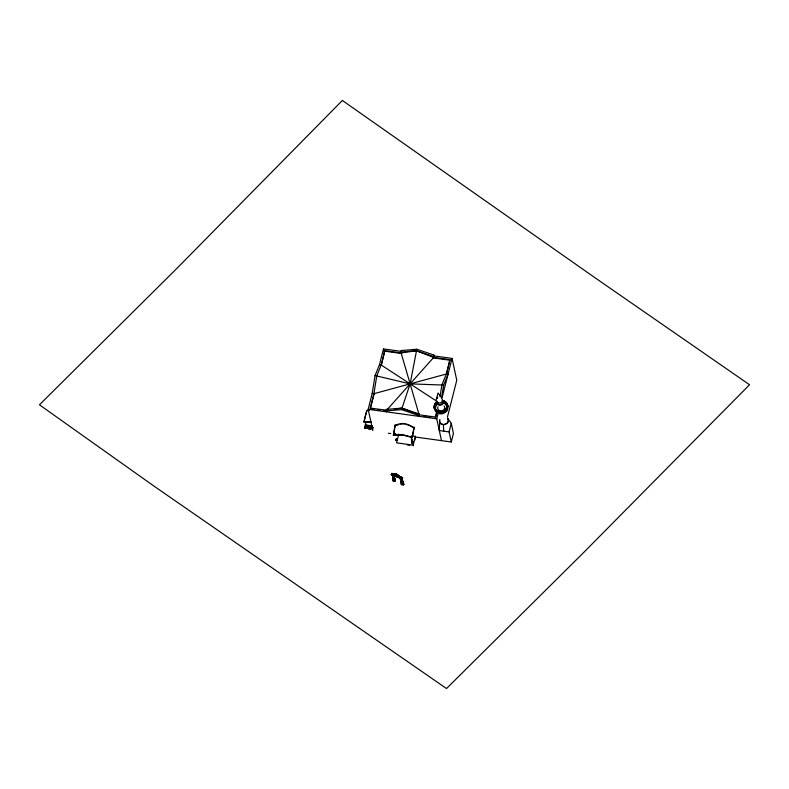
<?xml version="1.0" encoding="UTF-8"?>
<svg xmlns="http://www.w3.org/2000/svg" width="789" height="789" viewBox="0 0 789 789"><rect width="100%" height="100%" fill="white"/><g stroke="black" fill="none" stroke-linecap="round" stroke-linejoin="round"><path stroke-width="1.18" d="M434.492 408.939L436.149 403.455L435.528 403.169C431.761 407.578 436.268 415.142 442.027 413.663A6.815 5.848 -12.2 0 0 446.544 411.197C449.355 407.962 447.748 402.055 443.566 400.871M441.672 413.051L441.662 413.673L441.367 411.611L441.939 413.663L441.633 411.602C438.309 412.302 434.315 409.678 434.917 406.019M441.623 412.223L441.633 411.602M443.28 401.463C446.692 402.311 448.142 406.828 445.667 409.402L446.594 411.128L445.667 409.402M447.205 408.268L446.83 405.191L447.531 404.994L447.915 406.71L447.225 406.897M447.629 405.349L446.13 410.605L446.752 410.891L445.824 409.166L446.13 410.605M439.848 419.452L439.286 430.528L449.079 431.889L451.269 441.988L415.517 437.037L415.369 436.356L411.819 435.873M398.751 476.043L400.733 477.128M398.435 475.481C399.224 477.227 396.768 473.479 398.445 475.57M366.244 426.366L366.796 426.76L367.013 426.188M412.617 442.363C408.15 427.539 414.018 444.463 412.105 442.412M413.308 442.619L413.249 442.067M372.783 430.597L368.177 409.313L372.191 393.455L375.061 375.574L379.46 364.774L383.474 348.925L401.473 351.421L401.285 350.533L416.799 349.241L433.861 355.05L434.049 355.928L433.664 357.447L386.561 410.29L370.278 408.041L373.907 393.701L376.777 375.811L381.176 365.011L384.805 350.671L401.098 352.93L416.424 350.75L433.477 356.559L433.664 357.447L449.957 359.695L446.505 374.282M440.006 396.759L441.919 384.835L446.318 374.035L449.957 359.695M441.534 398.189L443.635 385.071L448.034 374.282L446.318 374.035L373.907 393.701L372.191 393.455M395.161 425.084L393.464 435.183A7.121 3.393 12.9 0 0 395.378 435.173L402.558 435.015L409.964 436.859A6.993 3.334 12.9 0 0 412.164 437.392L414.176 427.322A3.817 1.825 12.9 0 1 412.105 426.524A13.827 6.588 12.9 0 0 404.116 423.525A13.492 6.43 12.9 0 0 396.966 424.738A3.817 1.825 12.9 0 1 395.161 425.084L393.464 435.183M412.164 437.402L414.176 427.322M399.342 476.152L401.088 477.71M397.666 475.086L397.301 474.445L398.366 475.708M397.4 440.015L397.183 439.098M393.307 474.1L394.244 474.347L393.08 474.258A1.312 0.523 30.8 0 1 392.853 474.367L393.307 473.942M392.804 474.13L392.389 473.637M449.079 431.889L451.259 423.298L447.619 418.209C450.115 421.158 446.722 425.143 443.369 424.679L440.39 423.318M451.269 441.988L453.438 433.408L451.259 423.298M364.873 428.476L366.017 421.642M374.242 393.346L370.386 408.574L370.278 408.041M381.363 365.258L384.805 350.671M386.176 411.809L386.373 409.412L401.887 408.12L418.939 413.919L418.752 416.316L418.939 413.919M436.721 412.913L435.538 417.598L435.42 417.065L419.137 414.807L401.098 352.93L401.285 350.533M385.989 410.921L401.512 409.629L410.112 383.868L416.799 349.241M398.8 434.068L396.581 442.846L413.15 445.134L413.288 445.815M433.477 356.559L433.861 355.05M413.15 445.134L415.369 436.356M414.679 440.321L415.517 437.037M435.42 417.065L436.82 411.552M441.475 440.627L436.751 418.811L438.191 413.15M441.929 398.366L452.048 358.423L434.049 355.928M447.471 416.947L456.762 380.239L452.048 358.423M396.453 474.189L394.865 474.002L397.301 474.445M436.051 399.412L437.648 397.173M395.614 439.601L397.025 439.108M395.841 473.755L394.904 474.465L391.837 473.37C389.628 475.313 394.687 474.988 393.435 475.974L391.738 475.175L393.504 475.915L394.273 479.387L392.853 478.785C391.709 469.347 394.934 478.844 395.22 481.053M391.492 474.623L391.64 474.061M392.685 474.268C390.752 474.288 394.599 472.236 391.748 475.225M391.867 475.333L392.419 474.416M392.044 475.284L392.458 474.593M392.439 474.8L393.129 473.923M393.672 475.057L393.366 475.451L401.611 478.706M393.859 474.623L391.837 473.37M394.362 474.179L392.922 474.327A1.312 0.523 30.8 0 0 393.159 474.179L393.188 474.219M394.372 474.347C395.831 473.755 394.234 474.712 392.429 473.962M395.397 474.09L394.855 474.317M394.825 474.593L395.25 473.755L396.009 474.189M394.421 479.702C392.143 476.625 391.324 479.653 394.49 479.939C396.127 478.065 393.662 478.736 394.53 479.909M392.508 479.091L393.03 477.917M394.678 481.103C389.677 479.396 398.208 482.72 393.149 480.294L393.277 478.4M395.151 473.794L396.019 473.794M396.058 474.12L396.739 474.15M394.816 479.051L395.467 480.373L394.914 481.458L392.902 480.639L393.455 479.554M392.922 480.708L393.297 479.978M394.756 480.974L394.993 478.736M394.934 481.537L395.467 480.373M398.603 476.211L398.524 475.442M399.323 476.27L402.597 477.878L400.043 477M399.698 477.582L402.025 478.844L399.638 477.789M400.131 476.96L402.587 477.828M400.072 478.242L400.723 477.177L402.577 477.897M400.763 477.286C398.415 478.972 402.706 480.116 402.301 478.43M400.181 478.755L400.684 477.71M392.774 474.505L401.364 477.947L401.147 477.069M401.009 477.838L401.354 477.266M401.532 478.844L402.222 477.887M401.729 478.864L402.429 477.887M401.729 479.387L402.568 477.73M401.384 481.349C399.362 482.73 403.771 484.574 403.406 482.158M400.851 482.543L401.433 481.576M401.029 482.651L402.715 483.164L402.972 484.347L401.364 483.687L401.108 482.513M403.475 483.519C396.966 486.714 407.183 482.266 403.228 484.929L401.207 484.101L401.779 483.144M402.528 482.927L400.802 482.306L402.528 482.927L403.1 481.961L402.863 483.371M402.715 483.164L403.14 482.464L403.396 483.647M403.781 483.874L403.228 484.929M437.136 397.636L436.583 398.8L438.003 392.991L441.485 397.429M434.986 405.901L437.145 403.386M436.287 405.142L435.331 403.465L436.287 405.142L435.212 408.83L436.928 411.74L436.416 412.213L436.623 410.31L436.928 411.74M444.72 403.416L444.749 401.414L444.72 403.416L443.586 402.903M444.947 403.524L445.006 401.532L444.947 403.524L447.136 406.631L447.836 406.434M446.239 409.767L447.136 408.396M413.091 443.004L413.14 441.879M395.861 439.108L395.812 440.39L397.104 440.252M435.577 403.09L436.84 401.946M435.834 404.599L436.455 404.885L437.579 403.869M437.205 411.976L436.692 412.44L436.899 410.536L437.481 412.203L441.948 413.041A6.085 5.217 -12.2 0 0 445.972 410.842M411.69 442.008L413.012 441.86M396.64 440.37C398.494 439.305 394.865 438.792 396.137 440.321M411.868 441.86L412.578 441.702M412.608 443.043C413.041 439.976 411.533 444.276 411.74 443.014M412.884 443.023L411.582 442.866M400.93 477.621L400.911 477.404M396.897 440.38L396.186 440.469M440.213 404.53L440.311 404.501A2.722 2.337 -12.2 0 0 442.678 401.749M446.909 405.467L447.61 405.27M439.532 420.458A4.547 3.896 -12.2 0 0 443.369 424.679L447.56 422.983L448.487 420.044L447.619 418.209M394.816 409.126L401.887 408.12L419.137 414.807M400.901 352.042L416.424 350.75L433.664 357.447M440.311 404.501L439.611 404.53A2.722 2.337 -12.2 0 1 437.826 403.712M434.177 407.42L434.907 407.39M434.492 408.643L435.212 408.613M441.722 412.223L438.25 411.986L434.621 408.968M371.451 422.135L364.015 421.898A19.321 3.886 -82.1 0 1 365.366 415.724A19.321 3.886 -82.1 0 1 366.915 410.448L369.36 410.418M364.015 421.898L371.372 421.79M393.691 475.146L391.817 475.037L400.151 478.114M393.09 474.051L393.81 474.15M396.532 438.862L397.439 439.808M396.472 440.39L395.644 440.084M384.924 351.204L401.808 353.541M433.181 357.89L450.065 360.228M379.46 364.774L381.176 365.011L437.057 401.423M375.061 375.574L410.112 383.868L443.635 385.071M407.706 383.533L412.529 384.204M371.599 408.741L374.006 409.067M377.625 409.57L380.042 409.905M383.661 410.408L386.077 410.744M423.476 415.921L425.882 416.257M428.299 416.592L430.715 416.927M368.177 409.313L436.751 418.811M365.189 424.896L372.191 425.863M365.268 425.232L372.26 426.198M364.982 426.366L373.138 427.5M365.07 426.78L373.227 427.914M364.765 427.983L372.921 429.117M368.364 428.969L370.702 429.285M401.167 434.394L403.534 434.719M388.326 433.269L390.693 433.595M407.371 444.986L409.738 445.321M404.767 424.009L403.633 423.871A12.802 6.105 12.9 0 0 400.516 424.107M393.81 474.297L397.114 475.668M401.512 409.629L418.564 415.428M399.993 477.108L401.019 477.513M393.632 475.373L391.285 474.426L392.567 474.85M396.985 475.885L393.938 474.495M394.885 481.339L392.971 480.629M392.399 474.179L393.8 474.682M403.189 484.781L401.207 484.101M393.524 475.451L391.354 474.534L392.261 473.844M392.863 479.101L394.401 479.751M392.774 478.913L394.194 479.525M443.872 402.301L447.501 405.319M400.358 477.039L400.201 476.753M400.279 477.167L400.654 477.789M402.163 478.528L403.021 482.089M393.879 475.156L394.697 478.696M436.149 403.455L436.455 404.885M383.474 348.925L383.967 351.223M386.373 409.412L386.561 410.29M366.915 410.458L366.974 410.744A19.222 3.876 -82.1 0 0 365.81 414.619M443.369 424.679L443.753 431.149M443.24 401.295A6.085 5.217 -12.2 0 1 446.209 408.436A6.085 5.217 -12.2 0 1 437.57 410.842A6.085 5.217 -12.2 0 1 436.11 403.278M445.134 411.779A4.547 3.896 -12.2 0 1 444.296 412.539M443.27 413.101A4.547 3.896 -12.2 0 1 439.808 413.258M444.029 405.871A3.541 3.038 -12.2 0 1 441.643 410.872A3.541 3.038 -12.2 0 1 437.984 406.848M436.751 401.167A3.541 3.038 -12.2 0 0 438.329 404.974A3.541 3.038 -12.2 0 0 442.935 403.692A3.541 3.038 -12.2 0 0 442.156 399.658A2.722 2.337 -12.2 0 1 438.595 402.883M437.481 403.199A2.722 2.337 -12.2 0 1 437.303 402.617M437.994 402.607A2.722 2.337 -12.2 0 1 437.145 401.68M443.526 400.704A6.815 5.848 -12.2 0 1 446.544 409.156A6.815 5.848 -12.2 0 1 436.238 410.813A6.815 5.848 -12.2 0 1 436.8 401.779M406.128 424.364A13.137 6.263 12.9 0 1 407.469 424.788M408.11 425.015A13.137 6.263 12.9 0 1 409.373 425.527M409.974 425.804A13.137 6.263 12.9 0 1 411.118 426.395M412.795 427.253A4.497 2.14 12.9 0 1 411.671 426.711M397.952 424.837A12.802 6.105 12.9 0 1 398.899 424.482M397.242 425.163A4.497 2.14 12.9 0 1 395.397 425.449M412.282 437.244A5.75 2.742 12.9 0 1 410.27 436.751L404.658 435.222A26.639 12.693 12.9 0 0 402.528 434.838L395.141 434.956A5.681 2.712 12.9 0 1 393.257 434.986M364.074 422.184A19.222 3.876 -82.1 0 1 365.445 416.099A19.222 3.876 -82.1 0 1 365.682 415.103M394.993 433.94L395.674 434.019L394.993 433.94M396.275 439.601L396.788 439.66L396.275 439.601M397.419 475.353L395.654 474.633L396.423 474.554A1.262 0.503 30.8 0 1 397.419 475.303L397.419 475.353M342.367 100.459L176.667 268.615L39.45 404.806L154.003 486.123L446.515 688.541L583.752 552.428L749.55 384.746L594.669 277.521L342.367 100.459M434.907 407.173L434.187 407.203L434.492 408.86L435.212 408.83L434.907 407.173M401.828 479.357L400.062 478.617L401.818 479.308M402.607 482.789L401.088 482.187L400.26 478.617L401.739 479.229L402.607 482.789"/></g></svg>
